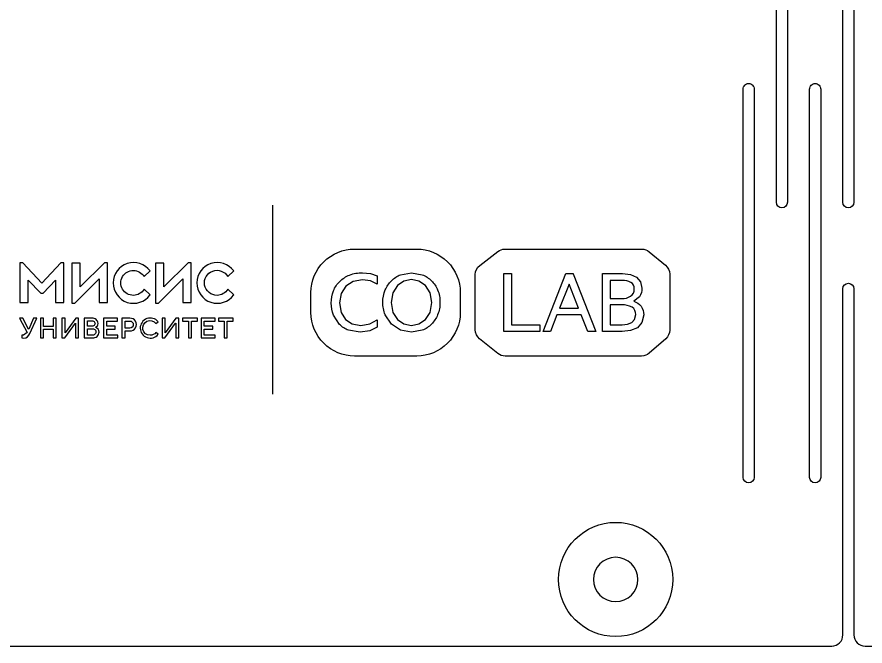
# Model space of a CAD drawing. Extents: x -434 to -192, y 60 to 116.
# Drawn here: x -350.97 to -312.73, y 59.65 to 88 of the extents above; entities that cross this region are included whole.
import ezdxf

# ---------------------------------------------------------------- set-up
doc = ezdxf.new("R2010")
doc.units = 0
doc.layers.add('3D_EE', color=7, linetype='CONTINUOUS')
doc.layers.add('DEFAULT', color=7, linetype='CONTINUOUS')

msp = doc.modelspace()

# ---------------------------------------------------------------- linework, layer by layer
at = {"layer": '3D_EE'}
msp.add_line((-339.452, 79.523), (-339.452, 71), dxfattribs=at)
for points in [[(-316.225, 79.648, -1), (-316.725, 79.648), (-316.725, 96.352, -1), (-316.225, 96.352)], [(-313.725, 96.352, -1), (-313.225, 96.352), (-313.225, 79.648, -1), (-313.725, 79.648)], [(-317.975, 85, -0.414214), (-317.725, 84.75), (-317.725, 67.25, -1), (-318.225, 67.25), (-318.225, 84.75, -0.414214)], [(-314.975, 85, -0.414214), (-314.725, 84.75), (-314.725, 67.25, -1), (-315.225, 67.25), (-315.225, 84.75, -0.414214)]]:
    msp.add_lwpolyline(points, format="xyb", close=True, dxfattribs=at)
at = {"layer": '3D_EE', "color": 7}
for points in [[(-349.842, 75.997), (-350.701, 76.92), (-350.837, 76.92), (-350.837, 75.13), (-350.46, 75.13), (-350.46, 76.138), (-349.896, 75.546), (-349.79, 75.546), (-349.225, 76.139), (-349.225, 75.131), (-348.849, 75.131), (-348.849, 76.919), (-348.984, 76.919)], [(-348.124, 75.836), (-348.124, 76.898), (-348.5, 76.898), (-348.5, 75.109), (-348.355, 75.109), (-347.257, 76.193), (-347.257, 75.13), (-346.881, 75.13), (-346.881, 76.919), (-347.026, 76.919)], [(-344.35, 75.836), (-344.35, 76.898), (-344.728, 76.898), (-344.728, 75.109), (-344.582, 75.109), (-343.483, 76.193), (-343.483, 75.13), (-343.106, 75.13), (-343.106, 76.919), (-343.252, 76.919)], [(-349.335, 74.051), (-349.771, 74.051), (-349.771, 74.423), (-349.909, 74.423), (-349.909, 73.539), (-349.77, 73.539), (-349.77, 73.925), (-349.334, 73.925), (-349.334, 73.539), (-349.196, 73.539), (-349.196, 74.423), (-349.334, 74.423)], [(-348.797, 73.767), (-348.8, 73.767), (-348.8, 74.423), (-348.939, 74.423), (-348.939, 73.539), (-348.813, 73.539), (-348.329, 74.196), (-348.327, 74.196), (-348.327, 73.539), (-348.188, 73.539), (-348.188, 74.423), (-348.314, 74.423)], [(-346.921, 73.935), (-346.536, 73.935), (-346.536, 74.061), (-346.922, 74.061), (-346.922, 74.297), (-346.436, 74.297), (-346.436, 74.423), (-347.061, 74.423), (-347.061, 73.539), (-346.424, 73.539), (-346.424, 73.666), (-346.922, 73.666)], [(-344.281, 73.767), (-344.285, 73.767), (-344.285, 74.423), (-344.424, 74.423), (-344.424, 73.539), (-344.298, 73.539), (-343.814, 74.196), (-343.811, 74.196), (-343.811, 73.539), (-343.673, 73.539), (-343.673, 74.423), (-343.799, 74.423)], [(-343.501, 74.297), (-343.236, 74.297), (-343.236, 73.539), (-343.097, 73.539), (-343.097, 74.297), (-342.832, 74.297), (-342.832, 74.423), (-343.502, 74.423)], [(-342.522, 73.935), (-342.137, 73.935), (-342.137, 74.061), (-342.523, 74.061), (-342.523, 74.297), (-342.037, 74.297), (-342.037, 74.423), (-342.662, 74.423), (-342.662, 73.539), (-342.024, 73.539), (-342.024, 73.666), (-342.523, 73.666)], [(-341.887, 74.423), (-341.887, 74.297), (-341.622, 74.297), (-341.622, 73.539), (-341.483, 73.539), (-341.483, 74.297), (-341.218, 74.297), (-341.218, 74.423)]]:
    msp.add_lwpolyline(points, close=True, dxfattribs=at)
for points in [[(-345.717, 76.577, -0.256302), (-345.233, 76.297), (-344.967, 76.553, 3.096639), (-344.967, 75.477), (-345.233, 75.734, -0.256302), (-345.717, 75.454, -1.010322), (-345.718, 76.576)], [(-341.943, 75.454, -1.751321), (-341.459, 76.297), (-341.194, 76.553, 3.095611), (-341.194, 75.477), (-341.459, 75.733, -0.255388), (-341.944, 75.453)], [(-350.438, 73.93), (-350.441, 73.93), (-350.707, 74.423), (-350.861, 74.423), (-350.509, 73.782), (-350.514, 73.773), (-350.674, 73.657), (-350.748, 73.667), (-350.748, 73.546), (-350.657, 73.529, 0.32176), (-350.388, 73.735), (-350.079, 74.423), (-350.221, 74.423)], [(-347.422, 74.014, 0.290953), (-347.312, 74.187), (-347.312, 74.19, 0.424514), (-347.577, 74.423), (-347.931, 74.423), (-347.931, 73.539), (-347.558, 73.539, 0.420172), (-347.267, 73.798, 0.301493)], [(-347.792, 74.303), (-347.577, 74.303, -1.076405), (-347.577, 74.063), (-347.792, 74.063)], [(-345.88, 74.423), (-346.234, 74.423), (-346.234, 73.539), (-346.095, 73.539), (-346.095, 73.855), (-345.88, 73.855, 1.040344), (-345.881, 74.423)], [(-345.88, 73.981), (-346.096, 73.981), (-346.096, 74.297), (-345.881, 74.297, -1), (-345.881, 73.981)], [(-344.968, 73.653, -1.606321), (-344.705, 74.187), (-344.608, 74.267, 2.841697), (-344.602, 73.7), (-344.699, 73.779, -0.224892), (-344.969, 73.653)], [(-347.558, 73.659), (-347.792, 73.659), (-347.792, 73.95), (-347.558, 73.95, -1.050444)]]:
    msp.add_lwpolyline(points, format="xyb", close=True, dxfattribs=at)
at = {"layer": '3D_EE'}
msp.add_lwpolyline([(-364.725, 59.651), (-314.225, 59.651, 0.414214), (-313.725, 60.151), (-313.725, 75.75, -1), (-313.225, 75.75), (-313.225, 60.151, 0.414214), (-312.725, 59.651), (-311.225, 59.651, 0.414214)], format="xyb", dxfattribs=at)
msp.add_circle((-323.971, 62.65), 2.574, dxfattribs=at)
at = {"layer": '3D_EE', "extrusion": (0, 0, -1)}
msp.add_circle((323.971, 62.65), 1, dxfattribs=at)
at = {"layer": 'DEFAULT'}
msp.add_lwpolyline([(-335.746, 77.541), (-332.942, 77.541, -0.414214), (-330.978, 75.578), (-330.978, 74.683, -0.414214), (-332.942, 72.72), (-335.746, 72.72, -0.414214), (-337.71, 74.683), (-337.71, 75.578, -0.414214)], format="xyb", close=True, dxfattribs=at)
at = {"layer": 'DEFAULT', "color": 7}
for points in [[(-328.967, 77.541), (-322.789, 77.541, -0.175449), (-322.456, 77.421), (-321.722, 76.809, -0.222564), (-321.535, 76.409), (-321.535, 73.891, -0.216287), (-321.713, 73.499), (-322.455, 72.849, -0.181658), (-322.798, 72.72), (-328.958, 72.72, -0.171492), (-329.285, 72.836), (-330.109, 73.501, -0.226618), (-330.303, 73.906), (-330.303, 76.394, -0.232842), (-330.099, 76.806), (-329.284, 77.433, -0.165417)], [(-335.489, 73.788), (-336.014, 73.879, -0.101185), (-336.43, 74.146), (-336.7, 74.561, -0.09324), (-336.795, 75.109, -0.09539), (-336.696, 75.656, -0.103884), (-336.412, 76.086, -0.099994), (-335.97, 76.371, -0.094717), (-335.394, 76.473), (-335.022, 76.433), (-334.719, 76.327), (-334.719, 75.958), (-335.026, 76.104), (-335.394, 76.155), (-335.813, 76.082), (-336.138, 75.871), (-336.35, 75.543), (-336.423, 75.116), (-336.353, 74.689), (-336.153, 74.368), (-335.85, 74.168), (-335.463, 74.098), (-335.058, 74.164), (-334.719, 74.35), (-334.719, 74.018), (-335.051, 73.85)], [(-333.181, 73.788), (-333.67, 73.883), (-334.082, 74.153), (-334.363, 74.58, -0.100503), (-334.469, 75.141, -0.103122), (-334.363, 75.696, -0.099313), (-334.082, 76.115, -0.102055), (-333.67, 76.382), (-333.181, 76.473), (-332.689, 76.382, -0.104744), (-332.28, 76.115, -0.105314), (-331.999, 75.696, -0.101774), (-331.893, 75.138, -0.100533), (-331.999, 74.58, -0.099966), (-332.28, 74.153, -0.101248), (-332.689, 73.883)], [(-323.667, 76.435), (-323.305, 76.395), (-323.028, 76.275), (-322.853, 76.07), (-322.791, 75.778, -0.15281), (-322.89, 75.395), (-323.156, 75.188, -0.150639), (-322.828, 74.961, -0.174385), (-322.707, 74.571), (-322.784, 74.225), (-322.988, 73.995), (-323.295, 73.863), (-323.67, 73.823), (-324.568, 73.823), (-324.568, 76.435)], [(-323.692, 75.312, 0.14901), (-323.295, 75.414, 0.264004), (-323.138, 75.746, 0.291712), (-323.284, 76.037, 0.130703), (-323.663, 76.121), (-324.225, 76.121), (-324.225, 75.312)], [(-323.674, 74.133), (-323.44, 74.152), (-323.247, 74.225), (-323.116, 74.367), (-323.068, 74.589, 0.280553), (-323.233, 74.921, 0.139815), (-323.692, 75.023), (-324.225, 75.023), (-324.225, 74.133)]]:
    msp.add_lwpolyline(points, format="xyb", close=True, dxfattribs=at)
for points in [[(-333.181, 74.098), (-332.845, 74.164), (-332.55, 74.365), (-332.342, 74.685), (-332.262, 75.13), (-332.342, 75.572), (-332.55, 75.896), (-332.845, 76.093), (-333.181, 76.163), (-333.52, 76.093), (-333.816, 75.896), (-334.024, 75.572), (-334.1, 75.13), (-334.024, 74.685), (-333.816, 74.365), (-333.52, 74.164)], [(-328.666, 76.435), (-328.666, 74.133), (-327.393, 74.133), (-327.393, 73.823), (-329.009, 73.823), (-329.009, 76.435)], [(-325.884, 76.435), (-325.888, 76.428), (-324.859, 73.823), (-325.224, 73.823), (-325.519, 74.571), (-326.621, 74.571), (-326.913, 73.823), (-327.244, 73.823), (-326.223, 76.435)], [(-326.497, 74.881), (-325.643, 74.881), (-326.07, 75.964)]]:
    msp.add_lwpolyline(points, close=True, dxfattribs=at)

doc.saveas('drawing.dxf')
